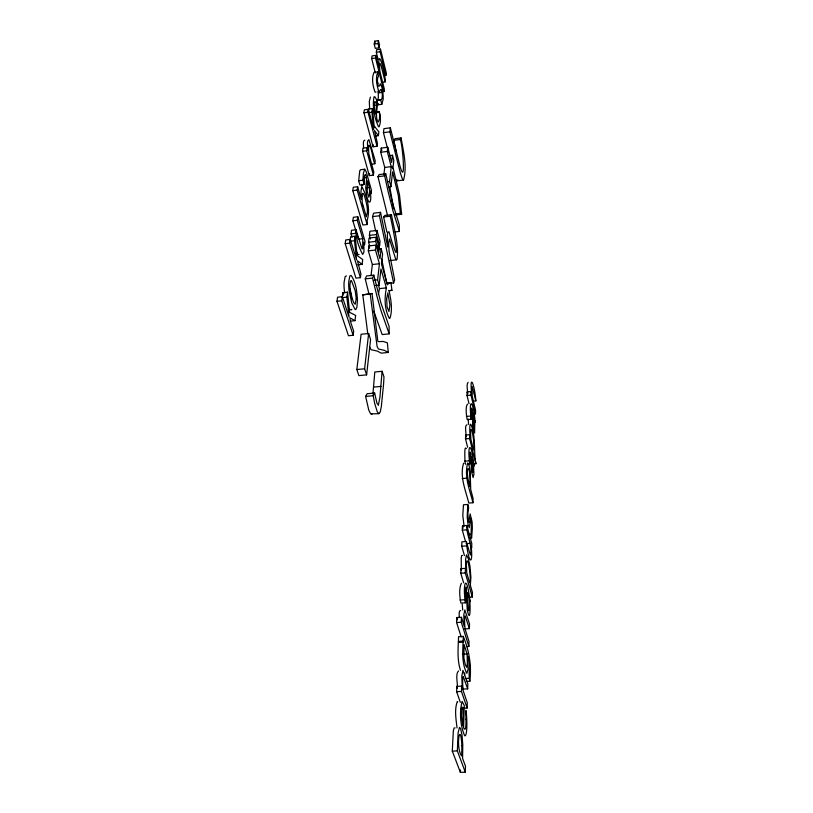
<?xml version="1.0" encoding="UTF-8"?>
<svg xmlns="http://www.w3.org/2000/svg" width="813" height="813" viewBox="0 0 813 813"><rect width="100%" height="100%" fill="white"/><g stroke="black" fill="none" stroke-linecap="round" stroke-linejoin="round"><path stroke-width="1.22" d="M361.744 188.535L361.846 184.236M459.111 617.697C459.538 616.112 458.359 610.045 460.625 610.634M466.388 681.406L469.853 681.233C467.688 673.235 471.51 664.282 467.831 656.294L468.085 669.373L466.845 673.306C460.92 662.117 463.136 648.571 463.247 636.406L458.562 636.66C458.217 647.839 456.936 659.394 460.473 670.319M469.04 597.209L472.323 597.006L472.444 592.474L470.341 585.228L470.9 577.271L469.995 566.336L468.44 558.917L466.489 554.883L465.554 559.578L465.981 570.248L465.432 568.358L460.951 568.653L460.788 573.236L463.654 582.85M473.928 463.888L475.93 463.725C473.613 452.262 475.615 440.209 472.394 428.654C468.908 416.165 469.762 433.725 470.219 436.683L469.721 434.711L465.646 435.057L465.503 438.857L467.648 447.252M469.508 538.023L471.631 537.871C469.955 535.513 473.593 502.861 469.253 527.627L468.054 524.558L467.211 517.18L467.749 504.467L463.471 504.782L462.8 515.401L464.06 526.204M465.31 772.177L465.483 766.181L462.587 758.366L462.77 744.81L462.028 735.155L460.707 729.037L459.538 727.31L458.085 732.93L457.353 750.917L465.31 772.177L460.392 772.35L452.292 751.11L453.329 730.928L454.081 728.001L455.138 727.899M463.573 708.214L467.129 708.052L467.282 702.778L463.095 690.41L462.729 684.841A10.163 1.545 87 0 1 462.749 678.53L463.237 676.589L467.678 688.855L462.993 689.078L462.191 686.711M467.678 688.855L467.821 683.703L462.922 670.41L461.794 676.121L462.282 688.011L461.642 686.131L456.815 686.365L456.632 691.69L460.331 702.351M466.601 646.559L468.877 646.426L469.02 641.538L465.016 628.713L464.66 623.398A9.685 1.453 86.5 0 1 464.67 617.504L465.148 615.827L469.386 628.642L464.873 628.896M469.386 628.642L469.518 623.856L464.833 609.953L463.766 614.963L464.243 626.234L461.459 617.301L456.774 617.565L456.591 622.514L461.225 637.016M472.953 502.739L473.075 498.481L470.707 489.456L470.188 471.621L469.101 465.636L467.77 462.912C463.827 476.113 469.812 489.944 472.953 502.739L468.796 503.054C465.615 490.28 459.518 476.428 463.573 463.247L463.969 463.41M473.532 414.01L475.473 413.837L475.575 410.28L472.262 396.368L471.947 391.968A8.11 1.067 84.8 0 1 471.947 387.506L472.16 386.622L475.849 400.87L472.953 401.124M475.849 400.87C474.904 386.063 469.457 371.074 471.611 393.675L471.113 391.561L467.16 391.917L467.028 395.484L469.02 403.665M465.463 602.799C466.134 568.846 466.571 598.338 467.241 609.852C470.697 625.807 470.321 603.276 469.599 599.831L470.148 601.671C466.042 569.313 462.556 585.817 465.463 602.799L460.91 603.073C459.66 597.199 458.837 588.155 461.378 583.267M469.823 464.02L470.148 452.058L470.93 454.132L471.418 471.205L473.115 477.587L473.908 474.203L473.501 464.284L473.989 466.225C471.235 438.837 467.018 444.62 469.823 464.02L467.749 464.182M471.225 419.295L471.53 408.075L472.282 410.23L472.76 426.5L474.629 433.014L474.762 420.484L475.229 422.445C472.831 397.09 468.491 399.031 471.225 419.295L467.211 419.64C466.347 415.585 465.219 406.165 467.556 404.071M460.392 772.35L460.463 769.952M463.38 708.631L462.851 725.785L461.52 716.05L462.16 707.147L463.38 708.631L460.961 708.743M467.129 708.052L461.469 691.467L461.642 686.131M472.323 597.006L465.28 572.941L465.432 568.358M465.483 541.397L462.302 530.137L462.455 525.808L466.804 525.503L471.794 543.551L471.672 547.85L471.134 545.879C473.298 565.594 468.695 565.065 466.296 541.509L461.896 541.814L461.743 546.234L464.436 555.594M466.296 541.509L470.341 554.954A4.085 0.589 85.9 0 0 470.768 553.623C472.15 543.907 466.398 535.025 466.804 525.503M475.93 463.725L469.599 438.512L469.721 434.711M475.473 413.837L470.991 395.128L471.113 391.561M468.877 646.426L461.286 622.25L461.459 617.301M364.143 184.449L362.944 180.201L363.421 173.139L364.722 169.216L366.216 171.716L371.46 190.333L371.053 193.545L370.342 190.984C372.202 207.071 367.222 204.571 366.114 190.852C364.874 185.425 368.208 179.378 365.383 174.378C362.273 177.417 367.771 186.96 359.895 184.968L358.675 180.73L359.753 170.74L360.505 169.754L364.722 169.216M382.1 371.297L379.945 397.029L378.37 405.341L376.897 403.004L374.651 393.045L367.09 393.746L365.616 396.419L368.797 410.159L370.606 413.868L378.899 413.685L380.25 411.947L381.327 406.642L383.543 384.447L383.99 376.958L382.1 371.297L374.803 371.988L372.903 394.173M469.853 681.233C471.703 665.969 469.223 650.563 463.247 636.406M464.63 675.237L464.812 672.971M388.756 186.909L390.941 186.644L392.557 171.807L398.299 195.466L400.352 213.352L401.652 214.226L399.508 194.866L393.014 167.641L393.807 160.425L392.486 155.263L389.275 155.669M390.941 186.644L389.579 181.462L391.226 166.635L387.293 151.431L387.781 147.285L381.236 148.118L380.728 152.275L384.732 167.448L383.868 174.856M392.486 155.263L391.683 162.468L387.781 147.285M375.586 285.485L379.163 285.099L380.941 268.981L386.399 287.873C384.366 297.863 384.407 309.438 389.376 318.432L390.006 318.127C392.791 309.306 390.911 299.672 389.092 290.83L391.968 290.292L390.921 282.69L386.388 283.188M366.612 374.874L370.576 339.6L368.645 333.493L361.084 334.255L356.836 369.529L358.879 375.606L366.612 374.874L364.61 368.787L368.645 333.493M379.163 285.099L377.618 279.865L379.427 263.747L375.474 250.048L376.053 245.099L368.919 245.912L368.319 250.851L372.354 264.53L371.033 275.688M378.777 249.042L381.104 248.778L379.986 258.798L376.053 245.099M377.262 245.78L379.6 245.516L380.067 241.4L376.968 230.445L369.905 231.258L369.397 235.374L370.454 239.022M395.352 147.763L393.827 140.334L394.955 138.728L401.094 137.936C403.36 151.635 407.343 166.37 403.553 180.029L402.262 178.596L400.453 173.281L389.884 131.808L390.352 127.814L383.939 128.657L383.451 132.651L388.411 151.889M376.165 237.233L379.295 248.199L378.828 252.355L375.677 241.39L376.165 237.233L369.072 238.046L368.553 242.213L369.62 245.861M379.6 245.516L376.48 234.551L376.968 230.445M346.887 297.131L349.041 317.131L342.334 296.694L337.558 297.202L336.968 301.288L348.472 335.728L353.137 335.261L353.655 331.186L350.322 321.044L350.017 317.863L354.986 320.657L355.647 315.424L349.62 312.344L347.558 292.162L342.862 292.66L342.171 297.629L346.887 297.131L347.558 292.162M354.519 240.729L356.572 259.875L350.301 239.429L345.738 239.957L345.21 243.676L355.962 278.158L360.423 277.67L360.891 273.951L357.476 260.76L362.1 264.347L362.71 259.581L357.1 255.506L355.139 236.197L350.657 236.715L350.027 241.237L354.519 240.729L355.139 236.197M367.141 224.53L367.242 220.008C370.413 209.622 367.242 196.827 362.242 187.488L361.399 188.433L360.952 191.817L361.246 199.236L357.639 186.726L353.279 187.264L352.791 190.649L362.872 225.028L367.141 224.53L357.171 190.11L357.639 186.726M374.823 163.759L375.21 160.7L368.909 139.602C366.124 140.954 368.187 147.448 367.883 150.375L367.13 147.631L362.984 148.159L362.547 151.269L369.295 175.618L373.391 175.11L373.777 171.99L368.838 153.891L368.574 149.348A8.821 1.677 82.5 0 1 368.838 145.232C372.252 147.285 372.415 159.49 374.823 163.759L370.779 164.267M368.076 111.554L368.411 109.155L372.415 108.617L371.927 112.214L373.736 129.409L368.421 109.298L364.346 109.846L363.929 112.783L373.045 146.777L377.039 146.259L377.405 143.301L374.498 130.558L378.37 135.659L375.413 136.045M378.37 135.659L378.858 131.858L374.153 125.924L372.415 108.617M382.049 91.849L383.949 91.595L384.285 88.922L379.854 71.138L379.6 66.991A8.282 1.413 82.1 0 1 379.813 63.384L381.063 65.406L385.179 81.879L381.419 82.398M385.179 81.879C386.084 76.595 377.425 42.784 378.99 67.692L375.921 55.365L372.059 55.914L371.683 58.556L375.311 72.936M379.204 111.493C380.535 116.3 381.246 122.265 379.01 126.848L378.482 126.686C374.366 117.611 372.181 106.706 374.01 96.798L374.823 96.777C380.779 104.43 373.441 114.298 378.116 122.041C379.762 120.751 381.206 110.517 377.252 111.747M380.677 99.704L376.826 100.223L377.954 104.857L381.795 104.338L380.657 99.847L381.429 99.542C383.441 97.082 381.805 84.125 379.447 92.052L378.939 91.696C376.765 85.528 375.25 78.078 377.842 71.879L373.99 72.418C371.338 78.597 372.862 86.076 375.067 92.225L376.063 91.991M369.295 175.618L369.569 173.535M373.045 146.777L373.309 144.805M376.612 105.08L375.443 113.993C373.726 111.493 373.553 94.288 376.612 105.08L373.665 105.477M356.003 229.764L361.958 248.636A4.207 0.874 83.2 0 0 362.73 248.229L362.75 238.697L358.391 239.195L352.872 220.79L353.36 217.284L357.771 216.756L365.017 241.309L364.57 244.825L363.777 242.152L363.96 251.898L362.71 254.499C358.736 247.172 355.586 238.016 356.003 229.764L351.551 230.282L351.053 233.87L352.1 237.315M362.75 238.697L357.293 220.272L357.771 216.756M373.391 175.11L366.714 150.73L367.13 147.631M380.464 49.156L386.297 72.977L385.972 75.558L380.118 51.717L380.464 49.156L376.683 49.695L376.328 52.266L378.106 59.4M379.092 47.825L379.498 44.918L378.452 40.65L374.651 41.199L374.234 44.105L375.291 48.374L379.092 47.825L378.045 43.556L378.452 40.65M353.137 335.261L341.765 300.78L342.334 296.694M360.423 277.67L349.783 243.148L350.301 239.429M377.039 146.259L368.004 112.235L368.421 109.298M383.949 91.595L375.555 58.008L375.921 55.365M378.37 294.55L379.447 288.625L378.411 285.089M471.631 537.871L472.323 528.572A11.809 1.677 85.7 0 0 472.048 522.139L470.148 513.887L468.898 521.976L468.4 521.133L467.851 513.562L468.644 507.79L467.749 504.467M390.22 283.331L393.583 282.965L379.468 215.791L380.535 212.345L373.624 213.169L372.517 216.614L375.657 231.065M393.583 282.965L394.651 280.018L389.092 251.481L388.644 243.321L389.478 238.931L395.392 258.249L396.348 259.835L397.029 259.398C399.051 244.347 394.051 229.357 391.439 214.662L384.823 215.445L383.614 216.99L386.886 232.101M373.767 311.176L382.181 334.57L389.173 333.858L380.921 310.434L377.049 296.582L372.547 278.087L373.817 275.16L366.551 275.963L365.24 278.879L368.899 293.656M395.128 231.929L399.417 231.431L393.136 211.441L388.065 191.309L384.661 175.862L385.758 173.758L379.092 174.592L377.964 176.695L387.516 215.394M378.899 413.685L377.262 411.805L374.661 403.309L373.218 395.718L374.651 393.045M381.795 104.338L383.136 99.288A11.087 1.931 82.2 0 0 383.035 94.105L381.917 87.255L380.281 83.749C378.147 91.737 376.053 78.617 378.502 76.371L377.842 71.879M377.954 104.857L378.604 103.851M396.053 179.358L397.374 180.791L397.903 180.008M390.352 127.814L399.742 165.11C406.49 190.405 402.333 139.765 399.996 139.531L401.094 137.936M359.102 254.489L357.832 254.54L356.653 252.06M383.614 216.99L390.26 216.207L391.439 214.662M351.826 309.275L351.246 309.997L349.793 309.377M370.423 97.062L369.315 101.32L369.641 108.637M390.464 260.13L389.752 260.577L396.348 259.835M371.409 414.356L372.141 413.929M367.801 333.94L362.791 294.885L372.049 293.523L377.781 340.921L378.177 341.643L383.197 341.45L387.364 342.801L388.268 352.456L381.206 353.147L377.273 351.064L371.074 349.722L369.722 347.151M362.791 294.885L372.049 293.523M390.921 282.69L389.021 283.015L387.445 284.784L381.49 264.032L382.588 254.012L381.104 248.778M374.234 44.105L378.045 43.556M376.328 52.266L380.118 51.717M371.683 58.556L375.555 58.008M377.882 91.076L378.279 92.956L382.1 92.438M376.805 100.375L380.657 99.847M363.929 112.783L368.004 112.235M368.919 112.611L371.927 112.214M377.232 111.92L379.183 111.655M383.451 132.651L389.884 131.808M393.827 140.334L399.996 139.531M362.547 151.269L366.714 150.73M380.728 152.275L387.293 151.431M384.732 167.448L391.226 166.635M363.431 177.956L366.592 177.559M377.964 176.695L384.661 175.862M358.675 180.73L362.944 180.201M387.384 181.736L389.579 181.462M397.374 180.791L403.553 180.029M366.267 187.996L369.397 187.61L369.681 193.921L368.899 197.274L367.191 191.329L367.506 180.852L369.397 187.61M352.791 190.649L357.171 190.11M372.517 216.614L379.468 215.791M395.057 213.971L400.352 213.352M395.331 214.978L401.652 214.226M352.872 220.79L357.293 220.272M351.053 233.87L355.525 233.351M369.397 235.374L376.48 234.551M345.21 243.676L349.783 243.148M368.553 242.213L375.677 241.39M368.319 250.851L375.474 250.048M357.69 264.845L362.1 264.347M372.354 264.53L379.427 263.747M365.24 278.879L372.547 278.087M374.041 280.251L377.618 279.865M379.447 288.625L386.399 287.873M388.563 290.658L391.968 290.292M336.968 301.288L341.765 300.78M350.373 321.125L354.986 320.657M356.836 369.529L364.61 368.787M373.645 387.1L381.002 386.409M365.616 396.419L373.218 395.718M467.028 395.484L470.991 395.128M466.408 416.419L470.432 416.063M465.503 438.857L469.599 438.512M466.418 448.685C463.796 444.498 465.249 459.894 464.843 461.154L468.999 460.819M470.818 461.896L472.851 461.733L472.932 472.475L471.764 468.034L471.56 456.621L472.851 461.733M462.221 478.522L466.479 478.186M469.243 522.119L471.367 521.966M462.302 530.137L466.672 529.832M468.573 534.426L470.717 534.273M468.573 534.649L470.707 534.497M466.123 543.643L470.422 543.348M461.743 546.234L466.154 545.93M460.788 573.236L465.28 572.941M466.652 597.535L468.888 597.403C469.934 626.457 466.245 600.085 467.434 592.535L468.888 597.403M459.985 600.045L464.548 599.77M456.591 622.514L461.286 622.25M458.4 641.376L463.095 641.122M458.634 642.422L463.319 642.168M462.455 654.191L467.079 653.947L467.384 663.347L466.753 667.331L465.321 664.739L463.888 657.92L464.081 644.546L467.079 653.947M465.443 678.53L468.918 678.357M456.632 691.69L461.469 691.467M452.292 751.11L457.353 750.917M346.47 275.892L345.19 276.552L344.082 282.324A13.577 3.069 83.5 0 0 344.397 290.922L344.692 293.036M376.826 100.223L377.588 100.06L378.319 97.987L378.279 92.956M374.549 127.204L375.088 127.367M457.719 701.782L457.241 701.619C454.325 709.82 456.052 719.383 457.038 727.94M462.495 555.401L461.703 555.513L461.215 557.85L461.296 567.809M388.268 352.456L384.447 350.362L378.401 348.99L377.09 346.429L370.21 294.093M364.803 140.141C362.364 140.619 363.828 145.994 363.523 148.068M458.552 670.959C455.28 673.672 457.648 682.493 457.384 687.117M468.136 382.303C466.022 384.143 467.861 390.779 467.668 394.031L467.16 391.917M466.987 424.732C464.233 425.392 466.408 433.918 466.144 437.028L465.646 435.057M456.815 686.365L457.465 688.245M456.774 617.565L457.485 619.801M460.951 568.653L461.51 570.533M368.919 245.912L369.59 248.189M462.455 525.808L463.136 528.216M350.017 288.981L351.704 299.072M464.843 461.154L465.676 464.345M381.236 148.118L381.846 150.456M392.13 166.319L392.75 168.718M376.826 78.922L378.035 83.719M374.651 41.199L375.179 43.333M389.793 186.99L393.675 208.819M373.817 275.16L380.87 302.812L389.092 326.379L389.173 333.858M390.26 216.207C392.842 226.319 403.228 281.908 389 231.786L387.974 232.03L387.344 234.744L387.689 247L380.535 212.345M378.787 245.526L379.315 247.935M385.758 173.758L391.998 201.024L399.295 225.008L399.417 231.431M381.653 259.032L386.846 283.686M362.232 204.043L362.639 206.085M395.606 149.003L396.033 151.492M462.719 610.116L462.231 604.191M342.862 292.66L343.127 295.18M468.512 424.386L468.247 419.041M461.896 745.714L461.693 755.948C455.29 747.919 460.371 718.418 461.896 745.714M474.507 424.02C473.918 437.475 472.079 412.801 472.892 412.75L474.507 424.02M362.039 196.167L362.263 202.742L366.307 216.766L367.385 212.366A7.469 1.504 82.9 0 0 367.161 207.488C367.141 205.384 362.761 186.218 362.039 196.167M470.534 431.256L470.879 439.335L473.501 449.843C475.432 448.176 471.489 422.628 470.534 431.256M466.347 563.592L466.723 572.789L469.64 582.83C471.896 581.712 467.526 551.773 466.347 563.592M465.991 719.302C465.951 720.765 466.438 733.356 463.593 727.879L464.274 705.532L462.089 701.395C459.365 712.29 460.158 725.328 464.66 735.765L465.209 735.836C469.05 732.239 464.802 693.194 465.991 719.302M356.267 298.584L355.2 304.296L353.655 302.517L352.314 298.879L350.24 290.078A7.774 1.728 83.5 0 1 349.976 284.601L350.362 281.735A7.713 1.707 83.5 0 1 351.49 280.719L355.21 290.739L356.267 298.584M386.622 298.818L387.1 307.04L388.939 311.521L389.905 304.845L387.852 292.904L386.622 298.818M357.486 300.292L356.866 307.395L355.83 309.519L355.159 309.55L351.775 302.954L349.062 290.414A13.587 3.018 83.6 0 1 348.736 281.816L349.814 276.044L351.074 275.383C356.094 282.406 356.907 291.847 357.486 300.292M470.117 481.377L469.975 486.682C464.213 468.43 469.894 459.65 470.117 481.377"/></g></svg>
